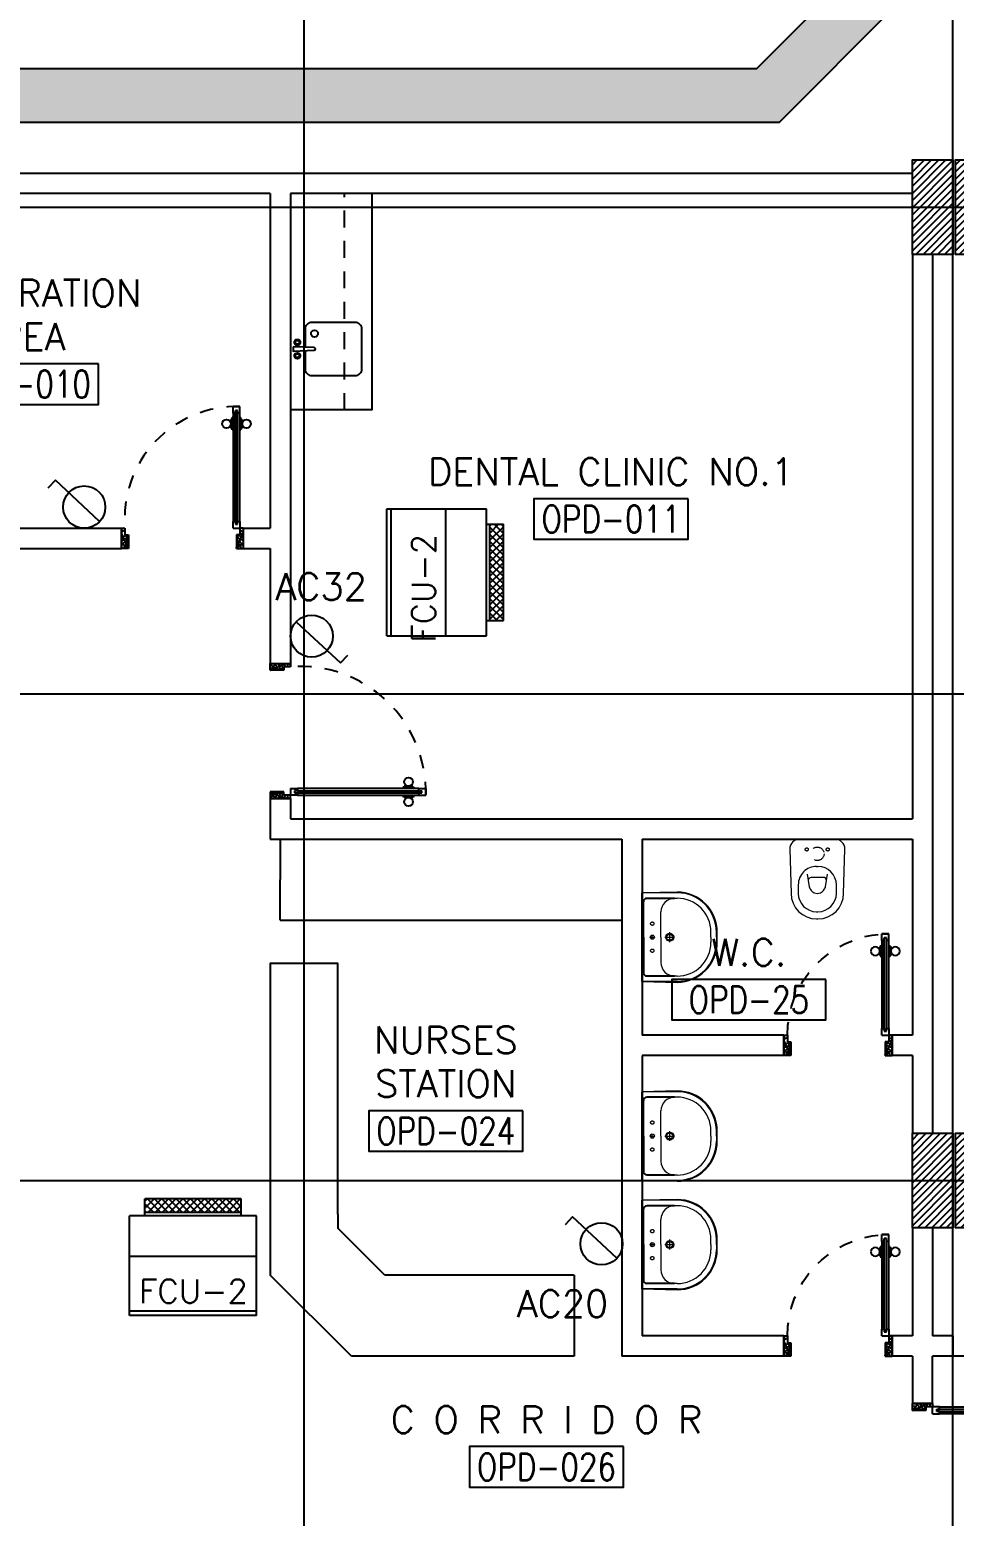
# Model space of a CAD drawing. Extents: x 417819.9 to 417911.9, y 43448 to 43539.2.
# Drawn here: x 417866.65 to 417873.49, y 43471.59 to 43482.59 of the extents above; entities that cross this region are included whole.
import ezdxf
from ezdxf.enums import TextEntityAlignment as Align

# ---------------------------------------------------------------- set-up
doc = ezdxf.new("R2010")
doc.units = 0
doc.header["$MEASUREMENT"] = 0
for name, pattern in [('DASHED', [0.75, 0.5, -0.25]), ('HIDDEN', [0.375, 0.25, -0.125]), ('HIDDEN2', [0.1875, 0.125, -0.0625])]:
    doc.linetypes.add(name, pattern=pattern)
doc.layers.get('0').update_dxf_attribs({"color": 11, "linetype": 'CONTINUOUS'})
for name, color, linetype in [('COL', 11, 'CONTINUOUS'), ('DOOR', 11, 'CONTINUOUS'), ('E-HAT', 9, 'CONTINUOUS'), ('E-SOCKETS', 4, 'CONTINUOUS'), ('E-TRAY', 2, 'CONTINUOUS'), ('FCU', 6, 'CONTINUOUS'), ('FIX', 11, 'CONTINUOUS'), ('HAT', 11, 'CONTINUOUS'), ('ME-FIX', 11, 'CONTINUOUS'), ('RM-BOX', 11, 'CONTINUOUS'), ('RM-NAME', 11, 'CONTINUOUS'), ('RM-NO', 11, 'CONTINUOUS'), ('SCD', 2, 'CONTINUOUS'), ('WALL', 11, 'CONTINUOUS')]:
    doc.layers.add(name, color=color, linetype=linetype)
doc.styles.add('ROMANS', font='ROMANS.shx', dxfattribs={"width": 0.6})

# ---------------------------------------------------------------- blocks, each defined once
blk = doc.blocks.new('RM1')
at = {"layer": 'RM-BOX'}
blk.add_lwpolyline([(570, -200), (-570, -200), (-570, -500), (570, -500)], close=True, dxfattribs=at)
at = {"layer": 'RM-NAME', "style": 'ROMANS'}
for tag, p in [('ROOMNAME1', (0, 324)), ('ROOMNAME2', (0, 0))]:
    blk.add_attdef(tag, text='', height=200, dxfattribs=at).set_placement(p, align=Align.MIDDLE)
at = {"layer": 'RM-NO', "style": 'ROMANS', "width": 0.8}
blk.add_attdef('ROOMNO', text='', height=200, dxfattribs=at).set_placement((0, -350), align=Align.MIDDLE)
blk = doc.blocks.new('DOOR90')
at = {"layer": 'DOOR', "color": 7, "linetype": 'ByBlock'}
for p, q in [((-150, 0), (0, 0)), ((-150, 0), (-150, -25)), ((0, -50), (-114, 0)), ((0, -50), (-40, 0)), ((0, -50), (0, 0)), ((-1000, -25), (-1050, -25)), ((-1050, -75), (-1050, -25)), ((-1050, -25), (-1050, -75)), ((-1000, -75), (-1050, -75)), ((-1000, -42), (-1020, -42)), ((-1020, -42), (-1020, -58)), ((-1000, -58), (-1020, -58)), ((-1000, -25), (-1000, -42)), ((-1000, -58), (-1000, -75)), ((-878, -18), (-968, -18)), ((-968, -25), (-968, -18)), ((-968, -75), (-968, -82)), ((-878, -82), (-968, -82)), ((-955, -9), (-890, -9)), ((-955, -18), (-955, -9)), ((-955, -18), (-890, -18)), ((-955, -82), (-890, -82)), ((-955, -82), (-955, -91)), ((-955, -91), (-890, -91)), ((-890, -18), (-890, -9)), ((-890, -82), (-890, -91)), ((-878, -25), (-878, -18)), ((-878, -75), (-878, -82)), ((-200, -25), (-150, -25)), ((-200, -42), (-200, -25)), ((-180, -42), (-200, -42)), ((-200, -58), (-180, -58)), ((-200, -75), (-200, -58)), ((-150, -75), (-200, -75)), ((-180, -58), (-180, -42)), ((-150, -25), (-100, -25)), ((-150, -75), (-150, -25)), ((-100, -25), (-100, -50)), ((0, -50), (-100, -37)), ((-100, -50), (0, -50)), ((-150, -875), (-100, -875)), ((-150, -900), (-150, -875)), ((0, -850), (-114, -900)), ((-100, -875), (-100, -850)), ((0, -850), (-100, -863)), ((-100, -850), (0, -850)), ((0, -850), (-40, -900)), ((0, -850), (0, -900)), ((-150, -900), (0, -900)), ((0, -900), (-150, -900))]:
    blk.add_line(p, q, dxfattribs=at)
at = {"layer": 'DOOR', "linetype": 'ByBlock'}
for p, q in [((-200, -25), (-1000, -25)), ((-200, -42), (-1000, -42)), ((-200, -58), (-1000, -58)), ((-1000, -75), (-200, -75))]:
    blk.add_line(p, q, dxfattribs=at)
at = {"layer": 'DOOR', "color": 7, "linetype": 'ByBlock'}
for centre in [(-923, 24), (-923, -124)]:
    blk.add_circle(centre, 32.4, dxfattribs=at)
for centre, radius, start, end in [((0, -50), 154, 161.1053, 166.2858), ((0, -50), 94.4, 148.0182, 180), ((0, -50), 134, 158.1598, 169.28), ((0, -50), 114, 154.0838, 167.3774), ((0, -50), 74.4, 137.7764, 180), ((0, -50), 54.4, 113.2074, 180), ((0, -50), 34.4, 90, 180), ((0, -50), 14.4, 90, 180), ((0, -850), 134, 190.72, 201.8402), ((0, -850), 94.4, 180, 211.9818), ((0, -850), 74.4, 180, 222.2236), ((0, -850), 54.4, 180, 246.7926), ((0, -850), 34.4, 180, 270), ((0, -850), 14.4, 180, 270), ((0, -850), 154, 193.7142, 198.8947)]:
    blk.add_arc(centre, radius, start, end, dxfattribs=at)
at = {"layer": 'DOOR', "linetype": 'HIDDEN', "ltscale": 0.5}
blk.add_arc((-222, -50), 828, 178.2701, 275.003, dxfattribs=at)
blk = doc.blocks.new('C11')
at = {"layer": 'HAT'}
h = blk.add_hatch(dxfattribs=at)
h.set_pattern_fill('ANSI31', color=256, scale=300, style=0)
h.set_pattern_definition([(45, (-383765.23, -62181), (-26.5165043, 26.5165043), [])])
h.paths.add_polyline_path([(-20, 350), (-20, 700), (-320, 700), (-320, 350)])
h.paths.add_polyline_path([(-320, 0), (-20, 0), (-20, 350), (-320, 350)])
h = blk.add_hatch(dxfattribs=at)
h.set_pattern_fill('ANSI31', color=256, scale=300, style=0)
h.set_pattern_definition([(45, (-383445.23, -62181), (-26.5165043, 26.5165043), [])])
h.paths.add_polyline_path([(300, 350), (300, 700), (0, 700), (0, 350)])
h.paths.add_polyline_path([(0, 0), (300, 0), (300, 350), (0, 350)])
at = {"layer": 'COL'}
for points in [[(-20, 700), (-20, 0), (-320, 0), (-320, 700)], [(300, 700), (300, 0), (0, 0), (0, 700)]]:
    blk.add_lwpolyline(points, close=True, dxfattribs=at)
blk = doc.blocks.new('DOOR80')
at = {"layer": 'DOOR', "color": 7, "linetype": 'ByBlock'}
for p, q in [((-150, 800), (0, 800)), ((-150, 800), (-150, 775)), ((0, 800), (-150, 800)), ((-150, 775), (-100, 775)), ((0, 750), (-114, 800)), ((-100, 775), (-100, 750)), ((0, 750), (-40, 800)), ((0, 750), (0, 800)), ((0, 750), (-100, 763)), ((-100, 750), (0, 750)), ((-850, 75), (-900, 75)), ((-900, 75), (-900, 25)), ((-900, 25), (-900, 75)), ((-850, 25), (-900, 25)), ((-850, 58), (-870, 58)), ((-870, 42), (-870, 58)), ((-850, 42), (-870, 42)), ((-850, 58), (-850, 75)), ((-850, 25), (-850, 42)), ((-727, 82), (-817, 82)), ((-817, 75), (-817, 82)), ((-817, 25), (-817, 18)), ((-727, 18), (-817, 18)), ((-805, 91), (-740, 91)), ((-805, 82), (-805, 91)), ((-805, 82), (-740, 82)), ((-805, 18), (-740, 18)), ((-805, 18), (-805, 9)), ((-805, 9), (-740, 9)), ((-740, 82), (-740, 91)), ((-740, 18), (-740, 9)), ((-727, 75), (-727, 82)), ((-727, 25), (-727, 18)), ((-150, 75), (-200, 75)), ((-200, 75), (-200, 58)), ((-200, 58), (-180, 58)), ((-180, 42), (-200, 42)), ((-200, 42), (-200, 25)), ((-200, 25), (-150, 25)), ((-180, 58), (-180, 42)), ((-150, 75), (-150, 25)), ((-150, 25), (-100, 25)), ((-150, 0), (-150, 25)), ((0, 0), (-150, 0)), ((0, 50), (-114, 0)), ((-100, 25), (-100, 50)), ((0, 50), (-100, 37)), ((-100, 50), (0, 50)), ((0, 50), (-40, 0)), ((0, 50), (0, 0))]:
    blk.add_line(p, q, dxfattribs=at)
at = {"layer": 'DOOR', "linetype": 'ByBlock'}
for p, q in [((-850, 75), (-200, 75)), ((-200, 58), (-850, 58)), ((-200, 42), (-850, 42)), ((-200, 25), (-850, 25))]:
    blk.add_line(p, q, dxfattribs=at)
at = {"layer": 'DOOR', "color": 7, "linetype": 'ByBlock'}
for centre in [(-772, 124), (-772, -24)]:
    blk.add_circle(centre, 32.4, dxfattribs=at)
at = {"layer": 'DOOR', "linetype": 'HIDDEN', "ltscale": 0.5}
blk.add_arc((-149, 23), 752, 90.0695, 176.0204, dxfattribs=at)
at = {"layer": 'DOOR', "color": 7, "linetype": 'ByBlock'}
for centre, radius, start, end in [((0, 750), 154, 161.1053, 166.2858), ((0, 750), 134, 158.1598, 169.28), ((0, 750), 94.4, 148.0182, 180), ((0, 750), 74.4, 137.7764, 180), ((0, 750), 54.4, 113.2074, 180), ((0, 750), 34.4, 90, 180), ((0, 750), 14.4, 90, 180), ((0, 50), 154, 193.7142, 198.8947), ((0, 50), 134, 190.72, 201.8402), ((0, 50), 114, 192.6226, 205.9162), ((0, 50), 94.4, 180, 211.9818), ((0, 50), 74.4, 180, 222.2236), ((0, 50), 54.4, 180, 246.7926), ((0, 50), 34.4, 180, 270), ((0, 50), 14.4, 180, 270)]:
    blk.add_arc(centre, radius, start, end, dxfattribs=at)
blk = doc.blocks.new('A$C24ED45A6')
at = {"layer": 'DOOR', "color": 0, "linetype": 'ByBlock'}
for p, q in [((925, 1100), (925, 1150)), ((925, 1150), (975, 1150)), ((975, 1150), (925, 1150)), ((942, 1100), (925, 1100)), ((942, 1100), (942, 1120)), ((958, 1120), (942, 1120)), ((958, 1100), (958, 1120)), ((975, 1100), (958, 1100)), ((975, 1100), (975, 1150)), ((909, 1055), (909, 990)), ((918, 1055), (909, 1055)), ((918, 990), (909, 990)), ((918, 978), (918, 1068)), ((925, 1068), (918, 1068)), ((918, 1055), (918, 990)), ((975, 1068), (982, 1068)), ((982, 978), (982, 1068)), ((982, 1055), (982, 990)), ((982, 1055), (991, 1055)), ((982, 990), (991, 990)), ((991, 1055), (991, 990)), ((925, 978), (918, 978)), ((975, 978), (982, 978)), ((0, 0), (0, 150)), ((0, 150), (25, 150)), ((25, 150), (25, 100)), ((925, 150), (925, 200)), ((925, 200), (942, 200)), ((925, 150), (975, 150)), ((942, 200), (942, 180)), ((942, 180), (958, 180)), ((958, 180), (958, 200)), ((958, 200), (975, 200)), ((975, 200), (975, 150)), ((1000, 150), (975, 150)), ((975, 150), (975, 100)), ((1000, 150), (1000, 0)), ((50, 0), (0, 0)), ((25, 100), (50, 100)), ((50, 100), (50, 0)), ((975, 100), (950, 100)), ((950, 100), (950, 0)), ((950, 0), (1000, 0))]:
    blk.add_line(p, q, dxfattribs=at)
at = {"layer": 'DOOR', "linetype": 'ByBlock'}
for p, q in [((925, 1100), (925, 200)), ((942, 200), (942, 1100)), ((958, 200), (958, 1100)), ((975, 200), (975, 1100))]:
    blk.add_line(p, q, dxfattribs=at)
at = {"layer": 'DOOR', "color": 9, "linetype": 'ByBlock'}
for p, q in [((50, 0), (0, 114)), ((950, 0), (1000, 114)), ((50, 0), (0, 40)), ((50, 0), (37, 100)), ((950, 0), (963, 100)), ((950, 0), (1000, 40))]:
    blk.add_line(p, q, dxfattribs=at)
at = {"layer": 'DOOR', "color": 0, "linetype": 'ByBlock'}
for centre in [(876, 1023), (1024, 1023)]:
    blk.add_circle(centre, 32.4, dxfattribs=at)
at = {"layer": 'DOOR', "linetype": 'HIDDEN', "ltscale": 0.5}
blk.add_arc((950, 222), 928, 88.456, 184.4816, dxfattribs=at)
at = {"layer": 'DOOR', "color": 9, "linetype": 'ByBlock'}
for centre, radius, start, end in [((50, 0), 154, 103.7142, 108.8947), ((50, 0), 134, 100.72, 111.8402), ((50, 0), 114, 102.6226, 115.9162), ((950, 0), 134, 68.1598, 79.28), ((950, 0), 114, 64.0838, 77.3774), ((950, 0), 154, 71.1053, 76.2858), ((50, 0), 94.4, 90, 121.9818), ((50, 0), 74.4, 90, 132.2236), ((50, 0), 54.4, 90, 156.7926), ((50, 0), 34.4, 90, 180), ((50, 0), 14.4, 90, 180), ((950, 0), 94.4, 58.0182, 90), ((950, 0), 74.4, 47.7764, 90), ((950, 0), 54.4, 23.2074, 90), ((950, 0), 34.4, 0, 90), ((950, 0), 14.4, 0, 90)]:
    blk.add_arc(centre, radius, start, end, dxfattribs=at)
at = {"layer": 'WALL'}
blk.add_line((1000, 0), (1000, 150), dxfattribs=at)
blk = doc.blocks.new('LAV-003')
at = {"layer": 'FIX', "linetype": 'ByBlock'}
blk.add_line((-328, -25), (328, -25), dxfattribs=at)
at = {"layer": 'FIX', "linetype": 'Continuous', "lineweight": 20}
for p, q in [((-328, -285), (-328, -25)), ((328, -285), (328, -25)), ((0, -165), (-187, -165)), ((0, -165), (187, -165)), ((-288, -285), (-288, -265)), ((287, -285), (287, -265)), ((0, -535), (-38, -535)), ((0, -535), (38, -535)), ((0, -575), (-38, -575)), ((0, -575), (38, -575))]:
    blk.add_line(p, q, dxfattribs=at)
at = {"layer": 'FIX', "linetype": 'ByBlock', "ltscale": 0.3}
for p, q in [((-288, -265), (-288, -60)), ((0, -35), (-262, -35)), ((0, -35), (262, -35)), ((287, -265), (287, -60))]:
    blk.add_line(p, q, dxfattribs=at)
at = {"layer": 'FIX', "lineweight": 20}
for p, q in [((-16, -101), (15, -101)), ((0, -85), (0, -116))]:
    blk.add_line(p, q, dxfattribs=at)
at = {"layer": 'FIX', "linetype": 'DASHED', "lineweight": 20, "ltscale": 0.04}
for p, q in [((0, -194), (0, -266)), ((-36, -230), (37, -230))]:
    blk.add_line(p, q, dxfattribs=at)
at = {"layer": 'FIX', "linetype": 'Continuous', "lineweight": 20}
blk.add_lwpolyline([(295, -25), (0, -25), (-328, -25), (-334, -285, 0.414214), (-38, -582), (0, -582), (38, -582, 0.414214), (334, -285), (328, -25), (0, -25)], format="xyb", dxfattribs=at)
at = {"layer": 'FIX', "linetype": 'HIDDEN', "lineweight": 20, "ltscale": 0.05}
for centre in [(-100, -101), (100, -101)]:
    blk.add_circle(centre, 12.4, dxfattribs=at)
at = {"layer": 'FIX', "lineweight": 20}
for centre, radius in [((0, -101), 15.5), ((0, -230), 29.5), ((0, -230), 22.5)]:
    blk.add_circle(centre, radius, dxfattribs=at)
at = {"layer": 'FIX', "linetype": 'ByBlock', "ltscale": 0.3}
for centre, start, end in [((-262, -60), 90, 180), ((262, -60), 0, 90)]:
    blk.add_arc(centre, 25, start, end, dxfattribs=at)
at = {"layer": 'FIX', "linetype": 'Continuous', "lineweight": 20}
for centre, radius, start, end in [((-187, -265), 100, 90, 180), ((187, -265), 100, 0, 90), ((-38, -285), 290, 180, 270), ((-38, -285), 250, 180, 270), ((38, -285), 290, 270, 0), ((38, -285), 250, 270, 0)]:
    blk.add_arc(centre, radius, start, end, dxfattribs=at)
blk = doc.blocks.new('WC1')
at = {"layer": 'FIX', "lineweight": 20}
for p, q in [((35, 204), (-293, 194)), ((-230, 141), (-293, 141)), ((108, 0), (108, 131)), ((-482, 5), (-482, -5)), ((-429, 5), (-429, -5)), ((-289, 24), (-295, 0)), ((-295, 0), (-289, -24)), ((-150, 76), (-245, 60)), ((-94, 5), (-94, -5)), ((108, -131), (108, 0)), ((-245, -60), (-150, -76)), ((-293, -141), (-230, -141)), ((-293, -194), (35, -204)), ((32, -204), (35, -204))]:
    blk.add_line(p, q, dxfattribs=at)
at = {"layer": 'FIX', "linetype": 'Continuous', "lineweight": 20}
blk.add_line((-175, -47), (-175, 45), dxfattribs=at)
at = {"layer": 'FIX', "linetype": 'HIDDEN2', "lineweight": 20, "ltscale": 0.3}
blk.add_circle((0, 0), 49.8, dxfattribs=at)
at = {"layer": 'FIX', "linetype": 'HIDDEN', "lineweight": 20, "ltscale": 0.05}
for centre in [(32, 78), (32, -77)]:
    blk.add_circle(centre, 11.6, dxfattribs=at)
at = {"layer": 'FIX', "lineweight": 20}
for centre, radius, start, end in [((-293, 5), 189, 90, 180), ((-293, 5), 136, 90, 180), ((-230, 5), 136, 360, 90), ((35, 131), 73, 360, 90), ((-228, -7), 68.2, 128.9242, 152.8468), ((-219, -18), 82, 108.496, 128.9242), ((-293, -5), 189, 180, 270), ((-293, -5), 136, 180, 270), ((-228, 7), 68.2, 207.1532, 231.0758), ((-219, 18), 82, 231.0758, 251.504), ((-230, -5), 136, 270, 0), ((35, -131), 73, 270, 0)]:
    blk.add_arc(centre, radius, start, end, dxfattribs=at)
at = {"layer": 'FIX', "linetype": 'Continuous', "lineweight": 20}
for centre, start, end in [((-198, 46), 357.6662, 91.6121), ((-197, -46), 268.3879, 2.3338)]:
    blk.add_arc(centre, 22.3, start, end, dxfattribs=at)
blk = doc.blocks.new('DOOR100')
at = {"layer": 'DOOR', "color": 7, "linetype": 'ByBlock'}
for p, q in [((-82, 1128), (-82, 1218)), ((-75, 1218), (-82, 1218)), ((-75, 1250), (-75, 1300)), ((-75, 1300), (-25, 1300)), ((-25, 1300), (-75, 1300)), ((-58, 1250), (-75, 1250)), ((-58, 1250), (-58, 1270)), ((-42, 1270), (-58, 1270)), ((-42, 1250), (-42, 1270)), ((-25, 1250), (-42, 1250)), ((-25, 1250), (-25, 1300)), ((-25, 1218), (-18, 1218)), ((-18, 1128), (-18, 1218)), ((-91, 1205), (-91, 1140)), ((-82, 1205), (-91, 1205)), ((-82, 1140), (-91, 1140)), ((-82, 1205), (-82, 1140)), ((-75, 1128), (-82, 1128)), ((-25, 1128), (-18, 1128)), ((-18, 1205), (-18, 1140)), ((-18, 1205), (-9, 1205)), ((-18, 1140), (-9, 1140)), ((-9, 1205), (-9, 1140)), ((-1200, 0), (-1200, 150)), ((-1200, 150), (-1175, 150)), ((-1200, 150), (-1200, 0)), ((-1150, 0), (-1200, 114)), ((-1175, 150), (-1175, 100)), ((-75, 200), (-58, 200)), ((-75, 150), (-75, 200)), ((-75, 150), (-25, 150)), ((-58, 200), (-58, 180)), ((-58, 180), (-42, 180)), ((-50, 0), (0, 114)), ((-42, 200), (-25, 200)), ((-42, 180), (-42, 200)), ((-25, 200), (-25, 150)), ((0, 150), (-25, 150)), ((-25, 150), (-25, 100)), ((0, 0), (0, 150)), ((0, 150), (0, 0)), ((-1150, 0), (-1200, 40)), ((-1150, 0), (-1200, 0)), ((-1175, 100), (-1150, 100)), ((-1150, 0), (-1163, 100)), ((-1150, 100), (-1150, 0)), ((-50, 100), (-50, 0)), ((-50, 0), (-37, 100)), ((-25, 100), (-50, 100)), ((-50, 0), (0, 40)), ((-50, 0), (0, 0))]:
    blk.add_line(p, q, dxfattribs=at)
at = {"layer": 'DOOR', "linetype": 'ByBlock'}
for p, q in [((-75, 1250), (-75, 200)), ((-58, 200), (-58, 1250)), ((-42, 200), (-42, 1250)), ((-25, 200), (-25, 1250))]:
    blk.add_line(p, q, dxfattribs=at)
at = {"layer": 'DOOR', "color": 7, "linetype": 'ByBlock'}
for centre in [(-124, 1173), (24, 1173)]:
    blk.add_circle(centre, 32.4, dxfattribs=at)
at = {"layer": 'DOOR', "linetype": 'HIDDEN', "ltscale": 0.5}
blk.add_arc((-25, 150), 1150, 90, 180, dxfattribs=at)
at = {"layer": 'DOOR', "color": 7, "linetype": 'ByBlock'}
for centre, radius, start, end in [((-1150, 0), 154, 103.7142, 108.8947), ((-1150, 0), 134, 100.72, 111.8402), ((-50, 0), 134, 68.1598, 79.28), ((-50, 0), 114, 64.0838, 77.3774), ((-50, 0), 154, 71.1053, 76.2858), ((-1150, 0), 94.4, 90, 121.9818), ((-1150, 0), 74.4, 90, 132.2236), ((-1150, 0), 54.4, 90, 156.7926), ((-1150, 0), 34.4, 90, 180), ((-1150, 0), 14.4, 90, 180), ((-50, 0), 94.4, 58.0182, 90), ((-50, 0), 74.4, 47.7764, 90), ((-50, 0), 54.4, 23.2074, 90), ((-50, 0), 34.4, 0, 90), ((-50, 0), 14.4, 0, 90)]:
    blk.add_arc(centre, radius, start, end, dxfattribs=at)
blk = doc.blocks.new('A$C4EEB47EC')
at = {"layer": 'ME-FIX', "linetype": 'HIDDEN2'}
blk.add_line((1.6, 0.4), (0, 0.4), dxfattribs=at)
at = {"layer": 'ME-FIX'}
blk.add_lwpolyline([(0, 0.6), (1.6, 0.6), (1.6, 0)], dxfattribs=at)
blk.add_lwpolyline([(1.162, 0.107), (1.296, 0.107, 0.414214), (1.346, 0.157), (1.346, 0.478, 0.414214), (1.296, 0.528), (1.003, 0.528, 0.414214), (0.953, 0.478), (0.953, 0.157, 0.414214), (1.003, 0.107), (1.137, 0.107)], format="xyb", dxfattribs=at)
blk.add_lwpolyline([(1.133, 0.019), (1.165, 0.019), (1.159, 0.174, 1), (1.139, 0.174)], format="xyb", close=True, dxfattribs=at)
for centre, radius in [((1.035, 0.177), 0.0255), ((1.1, 0.05), 0.0217), ((1.1, 0.05), 0.014), ((1.199, 0.05), 0.0217), ((1.199, 0.05), 0.014)]:
    blk.add_circle(centre, radius, dxfattribs=at)
blk = doc.blocks.new('*X210')
at = {"color": 0}
for p, q in [((23912, -1650), (23966, -1596)), ((23912, -1597), (23913, -1596)), ((23970, -1696), (23912, -1638)), ((23919, -1696), (24019, -1596)), ((24023, -1696), (23923, -1596)), ((23972, -1696), (24072, -1596)), ((24076, -1696), (23976, -1596)), ((24025, -1696), (24125, -1596)), ((24129, -1696), (24029, -1596)), ((24078, -1696), (24178, -1596)), ((24182, -1696), (24082, -1596)), ((24131, -1696), (24231, -1596)), ((24235, -1696), (24135, -1596)), ((24184, -1696), (24284, -1596)), ((24288, -1696), (24188, -1596)), ((24237, -1696), (24337, -1596)), ((24341, -1696), (24241, -1596)), ((24290, -1696), (24390, -1596)), ((24394, -1696), (24294, -1596)), ((24343, -1696), (24443, -1596)), ((24447, -1696), (24347, -1596)), ((24396, -1696), (24496, -1596)), ((24500, -1696), (24400, -1596)), ((24449, -1696), (24549, -1596)), ((24553, -1696), (24453, -1596)), ((24502, -1696), (24602, -1596)), ((24606, -1696), (24506, -1596)), ((24555, -1696), (24624, -1628)), ((24624, -1660), (24559, -1596)), ((24624, -1607), (24612, -1596)), ((23917, -1696), (23912, -1691)), ((24608, -1696), (24624, -1681))]:
    blk.add_line(p, q, dxfattribs=at)

msp = doc.modelspace()

# ---------------------------------------------------------------- hatches: boundary and pattern name
at = {"layer": 'E-HAT'}
h = msp.add_hatch(dxfattribs=at)
h.set_pattern_fill('ANGLE', color=256, style=0)
h.set_pattern_definition([(0, (0, 0), (0, 0.275), [0.2, -0.075]), (90, (0, 0), (-0.275, 2e-17), [0.2, -0.075])])
h.paths.add_polyline_path([(417856.983, 43482.7235), (417857.4173, 43483.1578), (417863.5778, 43483.1578), (417864.4349, 43482.3012), (417872.0254, 43482.3012), (417872.8825, 43483.1578), (417890.15, 43483.1578), (417890.5085, 43483.5164), (417890.5085, 43506.6783), (417890.15, 43507.0369), (417872.8825, 43507.0369), (417872.0254, 43507.8935), (417864.4349, 43507.8935), (417863.5778, 43507.0369), (417860.4537, 43507.0369), (417860.0403, 43507.1369), (417849.3136, 43507.1369), (417849.1136, 43506.9369), (417849.1136, 43501.9844), (417848.8136, 43501.9844), (417848.8136, 43507.0612), (417849.1893, 43507.4369), (417860.4537, 43507.4369), (417860.8056, 43507.8116), (417860.8056, 43515.9941), (417861.1056, 43515.9941), (417861.1056, 43507.8116), (417861.4575, 43507.4369), (417863.4122, 43507.4369), (417864.2693, 43508.2935), (417872.191, 43508.2935), (417873.0481, 43507.4369), (417890.3156, 43507.4369), (417890.9085, 43506.844), (417890.9085, 43494.2015), (417892.0958, 43494.2015), (417892.0958, 43493.6015), (417890.9085, 43493.6015), (417890.9085, 43483.3507), (417890.3156, 43482.7578), (417881.5159, 43482.7578), (417881.3659, 43482.6078), (417881.3659, 43479.6689), (417881.0659, 43479.6689), (417881.0659, 43482.6078), (417880.9159, 43482.7578), (417873.0481, 43482.7578), (417872.191, 43481.9012), (417864.2693, 43481.9012), (417863.4122, 43482.7578), (417857.583, 43482.7578), (417857.383, 43482.5578), (417857.383, 43479.0875), (417856.983, 43479.0875)])

# ---------------------------------------------------------------- linework, layer by layer
at = {"layer": 'E-SOCKETS'}
for p, q in [((417866.8364, 43479.2543), (417866.7819, 43479.1958)), ((417867.1642, 43478.9491), (417866.8364, 43479.2543)), ((417868.6185, 43478.2077), (417868.9464, 43477.9025)), ((417868.9464, 43477.9025), (417869.0008, 43477.961)), ((417870.6633, 43473.8047), (417870.6088, 43473.7462)), ((417870.9911, 43473.4996), (417870.6633, 43473.8047))]:
    msp.add_line(p, q, dxfattribs=at)
for centre in [(417867.0499, 43479.0556), (417868.7329, 43478.1012), (417870.8768, 43473.606)]:
    msp.add_circle(centre, 0.1562, dxfattribs=at)
at = {"layer": 'E-TRAY', "color": 4}
for points in [[(417856.983, 43482.7235), (417857.4173, 43483.1578), (417863.5778, 43483.1578), (417864.4349, 43482.3012), (417872.0254, 43482.3012), (417872.8825, 43483.1578), (417890.15, 43483.1578)], [(417880.9159, 43482.7578), (417873.0481, 43482.7578), (417872.191, 43481.9012), (417864.2693, 43481.9012), (417863.4122, 43482.7578), (417857.583, 43482.7578), (417857.383, 43482.5578), (417857.383, 43479.0875), (417856.983, 43479.0875), (417856.983, 43482.7235)]]:
    msp.add_lwpolyline(points, dxfattribs=at)
at = {"layer": 'FCU', "color": 6}
for p, q in [((417869.2886, 43478.1022), (417869.2886, 43479.0422)), ((417869.2886, 43479.0422), (417870.0256, 43479.0422)), ((417869.7256, 43478.1022), (417869.7256, 43479.0422)), ((417870.0256, 43478.1022), (417870.0256, 43479.0422)), ((417869.2886, 43478.1022), (417870.0256, 43478.1022)), ((417867.3854, 43473.0757), (417867.3854, 43473.8127)), ((417868.3254, 43473.8127), (417867.3854, 43473.8127)), ((417868.3254, 43473.0757), (417868.3254, 43473.8127)), ((417868.3254, 43473.5127), (417867.3854, 43473.5127)), ((417868.3254, 43473.0757), (417867.3854, 43473.0757))]:
    msp.add_line(p, q, dxfattribs=at)
at = {"layer": 'FCU', "color": 3}
for p, q in [((417869.3206, 43478.1022), (417869.3206, 43479.0422)), ((417870.0256, 43478.9282), (417870.1506, 43478.9282)), ((417870.0506, 43478.2162), (417870.0506, 43478.9282)), ((417870.1506, 43478.2162), (417870.1506, 43478.9282)), ((417870.0256, 43478.2162), (417870.1506, 43478.2162)), ((417868.2114, 43473.9377), (417867.4994, 43473.9377)), ((417867.4994, 43473.8127), (417867.4994, 43473.9377)), ((417868.2114, 43473.8377), (417867.4994, 43473.8377)), ((417868.2114, 43473.8127), (417868.2114, 43473.9377)), ((417868.3254, 43473.1077), (417867.3854, 43473.1077))]:
    msp.add_line(p, q, dxfattribs=at)
at = {"layer": 'RM-NAME'}
for p, q in [((417868.6766, 43460.01), (417868.6766, 43538.8227)), ((417873.4766, 43460.01), (417873.4766, 43538.1375)), ((417873.1766, 43481.5243), (417864.1766, 43481.5243)), ((417868.4266, 43481.3743), (417864.1766, 43481.3743)), ((417868.4266, 43481.3743), (417868.4266, 43478.8993)), ((417873.1766, 43481.3743), (417868.5766, 43481.3743)), ((417868.5766, 43481.3743), (417868.5766, 43477.8993)), ((417820.6052, 43481.2743), (417889.6966, 43481.2743)), ((417873.1766, 43480.9243), (417873.1766, 43476.7493)), ((417873.3266, 43480.9243), (417873.3266, 43474.4243)), ((417864.0266, 43478.8993), (417867.3266, 43478.8993)), ((417867.3266, 43478.8993), (417867.3266, 43478.7493)), ((417868.2266, 43478.8993), (417868.4266, 43478.8993)), ((417868.2266, 43478.8993), (417868.2266, 43478.7493)), ((417863.8766, 43478.7493), (417867.3266, 43478.7493)), ((417868.2266, 43478.7493), (417868.4266, 43478.7493)), ((417868.4266, 43478.7493), (417868.4266, 43477.8993)), ((417868.4266, 43477.8993), (417868.5766, 43477.8993)), ((417868.4266, 43477.8993), (417868.5766, 43477.8993)), ((417820.6052, 43477.6743), (417889.6966, 43477.6743)), ((417868.4266, 43476.8993), (417868.4266, 43476.5993)), ((417868.4266, 43476.8993), (417868.5766, 43476.8993)), ((417868.5766, 43476.8993), (417868.5766, 43476.7493)), ((417868.5766, 43476.7493), (417873.1766, 43476.7493)), ((417868.4266, 43476.5993), (417871.0266, 43476.5993)), ((417868.5001, 43475.9993), (417868.5016, 43476.5993)), ((417871.0266, 43476.5993), (417871.0266, 43472.7743)), ((417871.1766, 43476.5993), (417871.1766, 43475.1493)), ((417871.1766, 43476.5993), (417873.1766, 43476.5993)), ((417873.1766, 43476.5993), (417873.1766, 43475.1493)), ((417868.5001, 43475.9993), (417871.0266, 43475.9993)), ((417872.2266, 43475.1493), (417871.1766, 43475.1493)), ((417872.2266, 43475.1493), (417872.2266, 43474.9993)), ((417873.1766, 43475.1493), (417873.0266, 43475.1493)), ((417873.0266, 43475.1493), (417873.0266, 43474.9993)), ((417872.2266, 43474.9993), (417871.1766, 43474.9993)), ((417871.1766, 43474.9993), (417871.1766, 43472.9243)), ((417873.1766, 43474.9993), (417873.0266, 43474.9993)), ((417873.1766, 43474.9993), (417873.1766, 43474.4243)), ((417820.6052, 43474.0743), (417889.6966, 43474.0743)), ((417868.4266, 43473.8243), (417868.4266, 43473.3743)), ((417868.9266, 43473.8243), (417868.9266, 43473.7229)), ((417869.2751, 43473.3743), (417868.9266, 43473.7229)), ((417873.1766, 43473.7243), (417873.1766, 43472.9243)), ((417873.3266, 43473.7243), (417873.3266, 43472.9243)), ((417869.0266, 43472.7743), (417868.4266, 43473.3743)), ((417870.6735, 43473.3743), (417869.2751, 43473.3743)), ((417870.6735, 43473.3743), (417870.6735, 43472.7743)), ((417872.2266, 43472.9243), (417871.1766, 43472.9243)), ((417872.2266, 43472.9243), (417872.2266, 43472.7743)), ((417873.1766, 43472.9243), (417873.0266, 43472.9243)), ((417873.0266, 43472.9243), (417873.0266, 43472.7743)), ((417873.4766, 43472.9243), (417873.3266, 43472.9243)), ((417873.4766, 43472.9243), (417873.3266, 43472.9243)), ((417873.4766, 43472.9243), (417873.4766, 43472.7743)), ((417870.6735, 43472.7743), (417869.0266, 43472.7743)), ((417872.2266, 43472.7743), (417871.0266, 43472.7743)), ((417873.1766, 43472.7743), (417873.0266, 43472.7743)), ((417873.1766, 43472.7743), (417873.1766, 43472.4243)), ((417873.3266, 43472.4243), (417873.3266, 43472.7743)), ((417877.2216, 43472.7743), (417873.3266, 43472.7743)), ((417873.3266, 43472.4243), (417873.1766, 43472.4243))]:
    msp.add_line(p, q, dxfattribs=at)
msp.add_lwpolyline([(417868.9266, 43473.8243), (417868.9266, 43475.6793), (417868.4266, 43475.6793), (417868.4266, 43473.8243)], dxfattribs=at)

# ---------------------------------------------------------------- block references
at = {"layer": 'FCU', "color": 11, "xscale": 0.001000002026557922, "yscale": 0.001000002026557922, "zscale": 0.001, "rotation": 90}
msp.add_blockref('*X210', (417868.4546, 43454.3045), dxfattribs=at)
at = {"layer": 'FCU', "color": 11, "extrusion": (0, 0, -1), "xscale": -0.0009999871253967285, "yscale": 0.001000002026557922, "zscale": -0.001, "rotation": 180}
msp.add_blockref('*X210', (-417892.1231, 43472.2417), dxfattribs=at)
at = {"layer": 'RM-NAME', "xscale": 0.001000000047497451, "yscale": 0.0009999999892897904, "zscale": 0.001}
for p in [(417873.4966, 43480.9243), (417873.4966, 43473.7243)]:
    msp.add_blockref('C11', p, dxfattribs=at)
at = {"layer": 'RM-NAME', "rotation": 270}
msp.add_blockref('A$C4EEB47EC', (417868.5766, 43481.3743), dxfattribs=at)
at = {"layer": 'RM-NAME', "xscale": 0.001000000047497451, "yscale": 0.0009999999892897904, "zscale": 0.001}
for p, values in [((417866.5856, 43480.3153), {'ROOMNO': 'OPD-010', 'ROOMNAME2': 'AREA', 'ROOMNAME1': 'PREPARATION'}), ((417870.947, 43479.3178), {'ROOMNO': 'OPD-011', 'ROOMNAME2': 'DENTAL CLINIC NO.1'}), ((417871.9669, 43475.7623), {'ROOMNO': 'OPD-25', 'ROOMNAME2': 'W.C.'}), ((417869.7247, 43474.7903), {'ROOMNO': 'OPD-024', 'ROOMNAME2': 'STATION', 'ROOMNAME1': 'NURSES'}), ((417870.4693, 43472.3059), {'ROOMNO': 'OPD-026', 'ROOMNAME2': 'C O R R I D O R'})]:
    msp.add_blockref('RM1', p, dxfattribs=at).add_auto_attribs(values)
at = {"layer": 'RM-NAME', "yscale": 0.0009999999892897904, "zscale": 0.001}
for name, p, xscale, rotation in [('DOOR90', (417868.2266, 43478.7493), 0.0009999999892897904, 270), ('A$C24ED45A6', (417868.4266, 43477.8993), 0.0009999999892897904, 270), ('WC1', (417872.4734, 43476.4913), 0.0009999999892897904, 90), ('LAV-003', (417871.1516, 43475.8743), 0.0009999999892897904, 90), ('DOOR80', (417873.0266, 43474.9993), -0.0009999999892897904, 90), ('LAV-003', (417871.1516, 43474.403), 0.0009999999892897904, 90), ('LAV-003', (417871.1516, 43473.6), 0.0009999999892897904, 90), ('DOOR80', (417873.0266, 43472.7743), -0.0009999999892897904, 90), ('DOOR100', (417873.1766, 43472.4243), -0.0009999999892897904, 270)]:
    msp.add_blockref(name, p, dxfattribs=dict(at, xscale=xscale, rotation=rotation))

# ---------------------------------------------------------------- texts
at = {"layer": 'E-SOCKETS', "style": 'ROMANS'}
for s, p in [('AC32', (417868.4638, 43478.3674)), ('AC20', (417870.2496, 43473.0633))]:
    msp.add_text(s, height=0.2, dxfattribs=at).set_placement(p)
at = {"layer": 'SCD', "style": 'ROMANS'}
msp.add_text('FCU-2', height=0.175, rotation=90, dxfattribs=at).set_placement((417869.6477, 43478.0535))
msp.add_text('FCU-2', height=0.175, dxfattribs=at).set_placement((417867.4571, 43473.1682))

doc.saveas('drawing.dxf')
